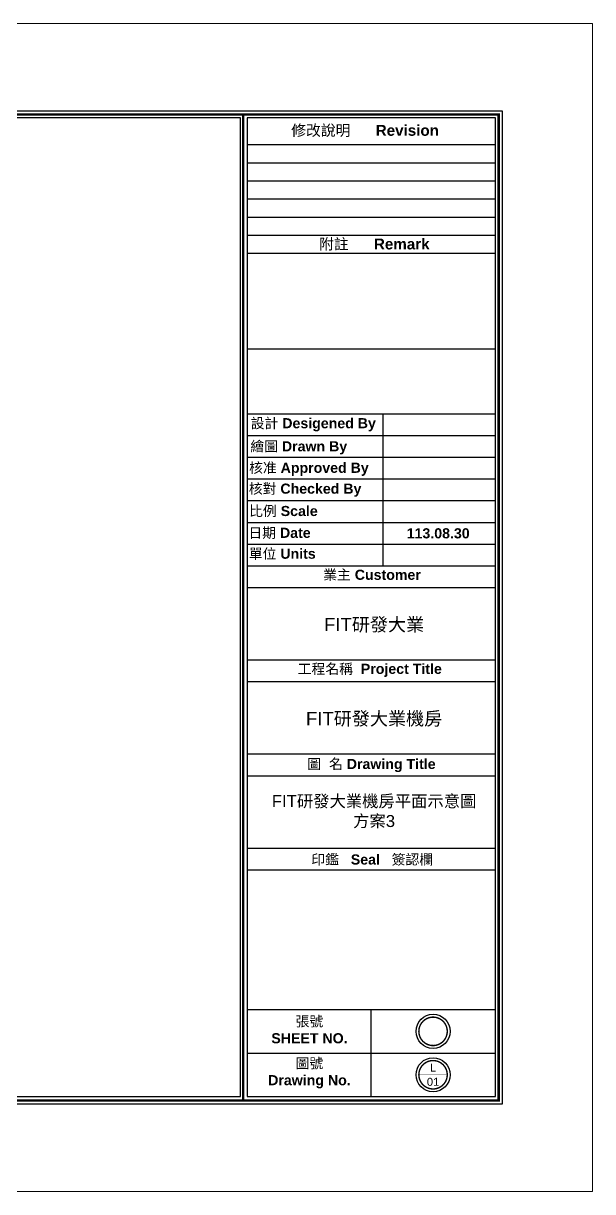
# Model space of a CAD drawing. Header units: millimetres. Extents: x 0 to 1680, y 0 to 1188.
# Drawn here: x 1101 to 1680, y 0 to 1188 of the extents above; entities that cross this region are included whole.
import ezdxf

# ---------------------------------------------------------------- set-up
doc = ezdxf.new("R2010")
doc.units = ezdxf.units.MM
doc.layers.add('圖框', color=7, linetype='Continuous')
doc.layers.add('高架地板', color=253, linetype='Continuous', lineweight=5)
doc.styles.add('HORIZONTALCHINESET', font='txt.shx', dxfattribs={"bigfont": 'chineset.shx'})

msp = doc.modelspace()

# ---------------------------------------------------------------- linework, layer by layer
at = {"layer": '圖框', "color": 8}
for p, q in [((1328.593, 1064.66), (1581.109, 1064.66)), ((1328.593, 1046.262), (1581.109, 1046.262)), ((1328.593, 1027.864), (1581.109, 1027.864)), ((1328.593, 1009.466), (1581.109, 1009.466)), ((1328.593, 991.068), (1581.109, 991.068)), ((1328.593, 972.67), (1581.109, 972.67)), ((1328.593, 954.272), (1581.109, 954.272)), ((1328.593, 856.896), (1581.109, 856.896)), ((1328.593, 790.951), (1581.109, 790.951)), ((1467.104, 636.407), (1467.104, 790.951)), ((1328.593, 768.873), (1581.109, 768.873)), ((1328.593, 746.795), (1581.109, 746.795)), ((1328.593, 724.718), (1581.109, 724.718)), ((1328.593, 702.64), (1581.109, 702.64)), ((1328.593, 680.563), (1581.109, 680.563)), ((1328.593, 658.485), (1581.109, 658.485)), ((1328.593, 636.407), (1581.109, 636.407)), ((1328.593, 614.33), (1581.109, 614.33)), ((1328.593, 540.738), (1581.109, 540.738)), ((1328.593, 518.66), (1581.109, 518.66)), ((1328.593, 445.068), (1581.109, 445.068)), ((1328.593, 422.99), (1581.109, 422.99)), ((1328.593, 422.99), (1581.109, 422.99)), ((1328.593, 349.398), (1581.109, 349.398)), ((1328.593, 327.321), (1581.109, 327.321)), ((1328.593, 185.103), (1581.109, 185.103)), ((1454.851, 96.792), (1454.851, 185.103)), ((1328.593, 140.947), (1581.109, 140.947))]:
    msp.add_line(p, q, dxfattribs=at)
at = {"layer": '圖框', "color": 5}
for points in [[(92.01, 1098.893), (1587.99, 1098.893), (1587.99, 89.107), (92.01, 89.107)], [(98.995, 96.792), (1321.745, 96.792), (1321.745, 1091.909), (98.995, 1091.909)], [(98.995, 96.792), (1321.745, 96.792), (1321.745, 1091.909), (98.995, 1091.909)], [(1328.593, 96.792), (1581.109, 96.792), (1581.109, 1091.909), (1328.593, 1091.909)]]:
    msp.add_lwpolyline(points, close=True, dxfattribs=at)
at = {"layer": '圖框', "color": 5, "const_width": 2.529}
for points in [[(95.502, 92.599), (95.502, 1095.401), (1584.498, 1095.401), (1584.442, 92.599)], [(1324.668, 92.599), (1324.668, 1095.401), (1584.498, 1095.401), (1584.442, 92.599)]]:
    msp.add_lwpolyline(points, close=True, dxfattribs=at)
at = {"layer": '圖框', "const_width": 1.444}
for points in [[(1503.279, 162.995, 1), (1532.164, 162.995, 1)], [(1503.279, 118.839, 1), (1532.164, 118.839, 1)]]:
    msp.add_lwpolyline(points, format="xyb", close=True, dxfattribs=at)
at = {"layer": '圖框', "const_width": 0.289}
for points in [[(1503.279, 162.995), (1532.164, 162.995)], [(1503.279, 118.839), (1532.164, 118.839)]]:
    msp.add_lwpolyline(points, dxfattribs=at)
at = {"layer": '圖框'}
for centre in [(1517.721, 162.995), (1517.721, 118.839)]:
    msp.add_circle(centre, 17.331, dxfattribs=at)
at = {"layer": '高架地板'}
msp.add_lwpolyline([(0, 0), (1680, 0), (1680, 1188), (0, 1188)], close=True, dxfattribs=at)

# ---------------------------------------------------------------- texts
at = {"layer": '圖框', "style": 'HORIZONTALCHINESET'}
for s, insert, char_height, width, attachment_point in [('{\\fMicrosoft JhengHei|b1|i0|c136|p34;\\C7;修改說明\\fArial|b1|i0|c0|p34;      Revision}', (1448.585, 1078.544), 11.03881, 175.31226, 5), ('{\\fMicrosoft JhengHei|b1|i0|c136|p34;\\C7;附註\\fArial|b1|i0|c0|p34;      Remark}', (1457.982, 963.053), 11.03881, 175.31226, 5), ('{\\fMicrosoft JhengHei|b1|i0|c136|p34;\\C7;設計\\fArial|b1|i0|c136|p34; \\fArial|b1|i0|c0|p34;Desigened By}', (1332.289, 779.819), 10.302889, 129.69585, 4), ('{\\fMicrosoft JhengHei|b1|i0|c136|p34;\\C7;繪圖\\fArial|b1|i0|c0|p34; Drawn By}', (1331.897, 756.372), 10.30289, 104.55529, 4), ('{\\fMicrosoft JhengHei|b1|i0|c136|p34;\\C7;核准\\fArial|b1|i0|c136|p34; \\fArial|b1|i0|c0|p34;Approved By}', (1330.635, 734.535), 10.30289, 122.43051, 4), ('{\\fMicrosoft JhengHei|b1|i0|c136|p34;\\C7;核對\\fArial|b1|i0|c136|p34; \\fArial|b1|i0|c0|p34;Checked By}', (1330.351, 713.308), 10.30289, 122.45325, 4), ('{\\fMicrosoft JhengHei|b1|i0|c136|p34;\\C7;比例\\fArial|b1|i0|c136|p34; \\fArial|b1|i0|c0|p34;Scale}', (1330.705, 691.572), 10.30289, 74.05971, 4), ('{\\fMicrosoft JhengHei|b1|i0|c136|p34;\\C7;日期\\fArial|b1|i0|c136|p34; \\fArial|b1|i0|c0|p34;Date}', (1329.954, 669.357), 10.30289, 77.31095, 4), ('{\\fArial|b1|i0|c0|p34;\\C7;113.08.30}', (1490.921, 669.357), 10.30289, 77.31095, 4), ('{\\fMicrosoft JhengHei|b1|i0|c136|p34;\\C7;單位\\fArial|b1|i0|c136|p34; \\fArial|b1|i0|c0|p34;Units}', (1330.301, 648.167), 10.30289, 76.06048, 4), ('{\\fMicrosoft JhengHei|b1|i0|c136|p34;\\C7;業主\\fArial|b1|i0|c136|p34; \\fArial|b1|i0|c0|p34;Customer}', (1455.656, 626.722), 10.30289, 133.01321, 5), ('\\pt270.63508,431.3088;{\\fArial|b0|i0|c0|p34;FIT\\fMicrosoft JhengHei|b0|i0|c136|p34;研發大業}', (1457.764, 575.956), 13.4784, 252.51661, 5), ('{\\fMicrosoft JhengHei|b1|i0|c136|p34;\\C7;工程名稱\\fArial|b1|i0|c136|p34;  \\fArial|b1|i0|c0|p34;Project Title}', (1453.364, 530.1), 10.302889, 158.85327, 5), ('\\pt90.21169,143.7696;{\\fArial|b0|i0|c0|p34;\\H3x;FIT\\fMicrosoft JhengHei|b0|i0|c136|p34;研發大業機房}', (1457.764, 480.287), 4.4928, 252.51661, 5), ('{\\fMicrosoft JhengHei|b1|i0|c136|p34;\\C7;圖\\fArial|b1|i0|c136|p34;  \\fMicrosoft JhengHei|b1|i0|c136|p34;名\\fArial|b1|i0|c136|p34; \\fArial|b1|i0|c0|p34;Drawing Title}', (1455.088, 433.309), 10.302889, 156.86022, 5), ('\\pt244.32372,389.3766;{\\fArial|b0|i0|c0|p34;FIT\\fMicrosoft JhengHei|b0|i0|c136|p34;研發大業機房\\H0.99999x;平面示意圖\\P方案\\fArial|b0|i0|c0|p34;3}', (1457.764, 386.331), 12.168019, 252.51661, 5), ('{\\fMicrosoft JhengHei|b1|i0|c136|p34;\\C7;印鑑\\fArial|b1|i0|c0|p34;   Seal   \\fMicrosoft JhengHei|b1|i0|c136|p34;簽認欄}', (1455.9, 337.184), 10.302889, 126.17806, 5), ('{\\fMicrosoft JhengHei|b1|i0|c136|p34;\\C7;張號\\fArial|b1|i0|c136|p34; \\P\\fArial|b1|i0|c0|p34;SHEET NO.}', (1392.017, 164.495), 10.30289, 102.17256, 5), ('{\\fMicrosoft JhengHei|b1|i0|c136|p34;\\C7;圖號\\fArial|b1|i0|c136|p34; \\P\\fArial|b1|i0|c0|p34;Drawing No.}', (1392.017, 120.339), 10.30289, 102.17256, 5), ('\\pt75.17641,119.808;{\\fArial|b0|i0|c0|p34;\\H2.16667x;L}', (1517.721, 126.061), 3.744, 32.10548, 5), ('\\pt75.17641,119.808;{\\fArial|b0|i0|c0|p34;\\H2.16667x;01}', (1517.721, 111.618), 3.744, 33.76164, 5)]:
    msp.add_mtext(s, dxfattribs=dict(at, insert=insert, char_height=char_height, width=width, attachment_point=attachment_point))

doc.saveas('drawing.dxf')
